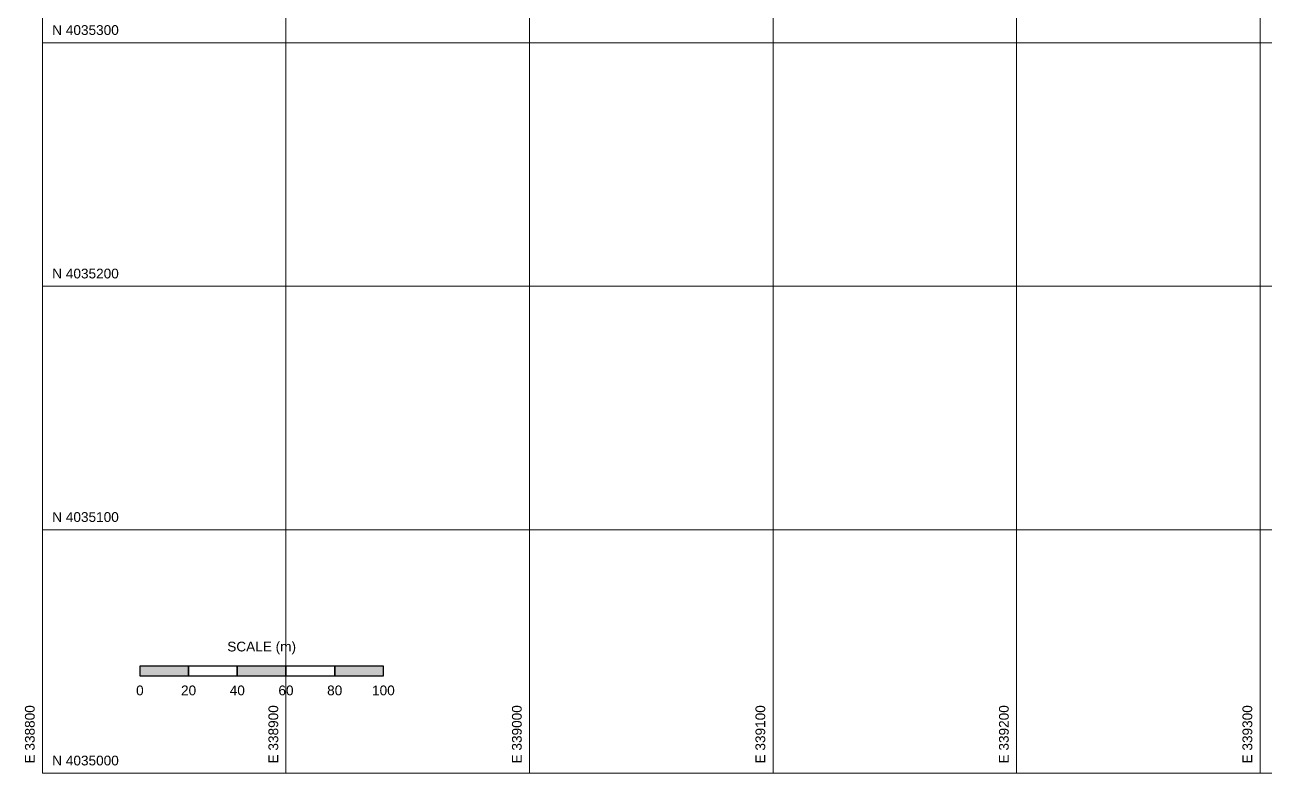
# Model space of a CAD drawing. Header units: metres. Extents: x 338470 to 340000, y 4035000 to 4035907.
# Drawn here: x 338793 to 339302, y 4035000 to 4035307 of the extents above; entities that cross this region are included whole.
import ezdxf
from ezdxf.enums import TextEntityAlignment as Align

# ---------------------------------------------------------------- set-up
doc = ezdxf.new("R2010")
doc.units = ezdxf.units.M
for name, color, linetype, lineweight in [('DIMS', 3, 'Continuous', 18), ('GRID', 8, 'Continuous', 9), ('NORTH', 7, 'Continuous', 25)]:
    doc.layers.add(name, color=color, linetype=linetype, lineweight=lineweight)
doc.styles.add('AR', font='arial.ttf')
doc.dimstyles.new('SITE_M', dxfattribs={"dimtxt": 4, "dimasz": 3, "dimexe": 1.5, "dimexo": 1.5, "dimgap": 1, "dimtad": 1, "dimtxsty": 'AR', "dimcen": 2.5, "dimazin": 3, "dimtfac": 1, "dimtmove": 0, "dimatfit": 3})

# ---------------------------------------------------------------- blocks, each defined once
blk = doc.blocks.new('_CLOSEDFILLED')
at = {"color": 0, "linetype": 'BYBLOCK'}
blk.add_solid([(-1, 0.16), (0, 0), (-1, -0.16)], dxfattribs=at)
blk = doc.blocks.new('*D4')
for p, q in [((338954.71, 4035465.28), (338945.24, 4035436.82)), ((339737.39, 4035174.68), (338948.56, 4035437.3)), ((339749.24, 4035200.78), (339739.76, 4035172.31))]:
    blk.add_line(p, q)
at = {"layer": 'Defpoints'}
for p in [(338955.19, 4035466.71), (339749.71, 4035202.2), (339740.23, 4035173.74)]:
    blk.add_point(p, dxfattribs=at)
at = {"layer": 'DIMS', "xscale": 3, "yscale": 3}
for p, rotation in [((338945.71, 4035438.24), 161.58672948837244), ((339740.23, 4035173.74), 341.58672948837244)]:
    blk.add_blockref('_CLOSEDFILLED', p, dxfattribs=dict(at, rotation=rotation))
at = {"layer": 'DIMS', "insert": (339342.03, 4035303.14), "char_height": 4, "attachment_point": 5, "rotation": 161.5867, "style": 'AR'}
blk.add_mtext('837,39 m', dxfattribs=at)

msp = doc.modelspace()

# ---------------------------------------------------------------- hatches: boundary and pattern name
at = {"layer": 'NORTH'}
for points in [[(338840, 4035040), (338860, 4035040), (338860, 4035044), (338840, 4035044)], [(338880, 4035040), (338900, 4035040), (338900, 4035044), (338880, 4035044)], [(338920, 4035040), (338940, 4035040), (338940, 4035044), (338920, 4035044)]]:
    msp.add_hatch(color=7, dxfattribs=at).paths.add_polyline_path(points)

# ---------------------------------------------------------------- linework, layer by layer
at = {"layer": 'GRID'}
for p, q in [((338800, 4035000), (338800, 4035900)), ((338900, 4035000), (338900, 4035900)), ((339000, 4035000), (339000, 4035900)), ((339100, 4035000), (339100, 4035900)), ((339200, 4035000), (339200, 4035900)), ((339300, 4035000), (339300, 4035900)), ((338800, 4035300), (340000, 4035300)), ((338800, 4035200), (340000, 4035200)), ((338800, 4035100), (340000, 4035100)), ((338800, 4035000), (340000, 4035000))]:
    msp.add_line(p, q, dxfattribs=at)
at = {"layer": 'NORTH'}
for points in [[(338840, 4035040), (338860, 4035040), (338860, 4035044), (338840, 4035044)], [(338860, 4035040), (338880, 4035040), (338880, 4035044), (338860, 4035044)], [(338880, 4035040), (338900, 4035040), (338900, 4035044), (338880, 4035044)], [(338900, 4035040), (338920, 4035040), (338920, 4035044), (338900, 4035044)], [(338920, 4035040), (338940, 4035040), (338940, 4035044), (338920, 4035044)]]:
    msp.add_lwpolyline(points, close=True, dxfattribs=at)

# ---------------------------------------------------------------- texts
at = {"layer": 'GRID', "style": 'AR'}
for s, p in [('N 4035300', (338804, 4035302)), ('N 4035200', (338804, 4035202)), ('N 4035100', (338804, 4035102)), ('N 4035000', (338804, 4035002))]:
    msp.add_text(s, height=4, dxfattribs=at).set_placement(p, align=Align.BOTTOM_LEFT)
for s, p in [('E 338800', (338798, 4035004)), ('E 338900', (338898, 4035004)), ('E 339000', (338998, 4035004)), ('E 339100', (339098, 4035004)), ('E 339200', (339198, 4035004)), ('E 339300', (339298, 4035004))]:
    msp.add_text(s, height=4, rotation=90, dxfattribs=at).set_placement(p, align=Align.BOTTOM_LEFT)
at = {"layer": 'NORTH', "style": 'AR'}
for s, p in [('SCALE (m)', (338890, 4035052)), ('0', (338840, 4035034)), ('20', (338860, 4035034)), ('40', (338880, 4035034)), ('60', (338900, 4035034)), ('80', (338920, 4035034)), ('100', (338940, 4035034))]:
    msp.add_text(s, height=4, dxfattribs=at).set_placement(p, align=Align.MIDDLE_CENTER)

# ---------------------------------------------------------------- dimensions: what is measured, and where the dimension line sits
at = {"layer": 'DIMS'}
dim = msp.add_linear_dim(base=(339740.233, 4035173.737), p1=(339749.709, 4035202.201), p2=(338955.188, 4035466.708), angle=161.58673, dimstyle='SITE_M', dxfattribs=at)
dim.commit()
dim.dimension.update_dxf_attribs({"geometry": '*D4', "text_midpoint": (339342.025, 4035303.144)})

doc.saveas('drawing.dxf')
